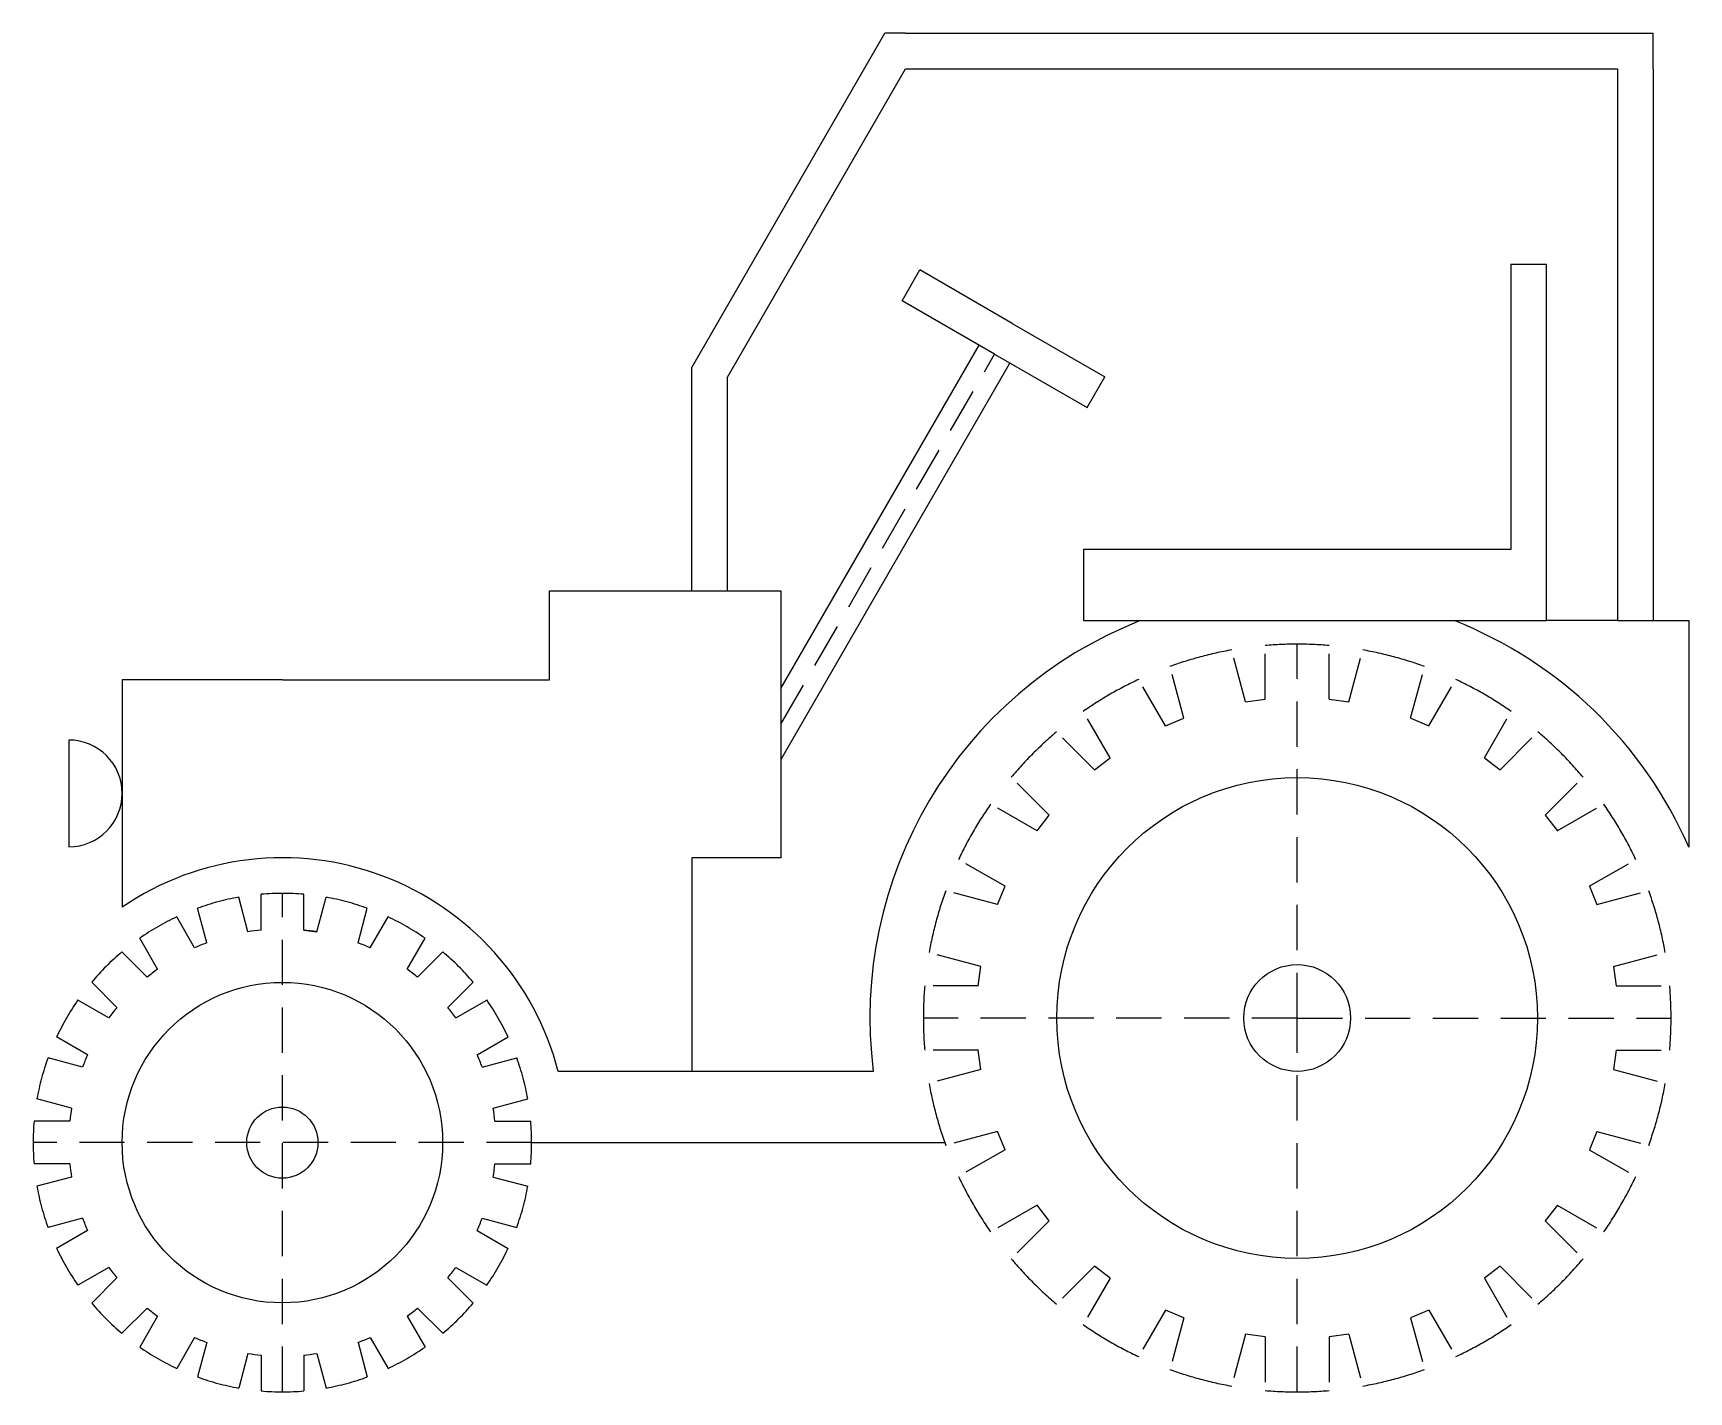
# Model space of a CAD drawing. Header units: millimetres. Extents: x 1446 to 1911, y 1388 to 1769.
import ezdxf

# ---------------------------------------------------------------- set-up
doc = ezdxf.new("R2010")
doc.units = ezdxf.units.MM
doc.linetypes.add('DASHED', pattern=[19.05, 12.7, -6.35])
doc.layers.add('Ref line', color=4, linetype='DASHED')

# ---------------------------------------------------------------- blocks, each defined once
blk = doc.blocks.new('*U2')
for p, q in [((-5.99, -5.15), (-5.99, 4.89)), ((5.99, -5.15), (5.99, 4.89))]:
    blk.add_line(p, q)
for start, end in [(90, 94.9126), (85.0874, 90)]:
    blk.add_arc((0, -64.85), 70, start, end)
blk = doc.blocks.new('*U3')
at = {"color": 0, "linetype": 'ByBlock', "lineweight": -2, "transparency": 16777216}
for p, rotation in [((1498.95, 1520.42), 15), ((1532.52, 1520.42), 344.9999999999999), ((1483.31, 1513.94), 29.99999999999999), ((1548.16, 1513.94), 329.9999999999999), ((1469.88, 1503.63), 44.99999999999999), ((1561.59, 1503.63), 314.9999999999999), ((1459.57, 1490.2), 59.99999999999999), ((1571.89, 1490.2), 299.9999999999999), ((1453.09, 1474.56), 74.99999999999996), ((1578.37, 1474.56), 285), ((1450.88, 1457.78), 89.99999999999994), ((1580.58, 1457.78), 269.9999999999999), ((1453.09, 1440.99), 105), ((1578.37, 1440.99), 255), ((1459.57, 1425.35), 120), ((1571.89, 1425.35), 240), ((1469.88, 1411.92), 134.9999999999999), ((1561.59, 1411.92), 225), ((1483.31, 1401.62), 150), ((1548.16, 1401.62), 209.9999999999999), ((1498.95, 1395.14), 165), ((1532.52, 1395.14), 194.9999999999999), ((1515.73, 1392.93), 180)]:
    blk.add_blockref('*U2', p, dxfattribs=dict(at, rotation=rotation))
blk.add_blockref('*U2', (1515.73, 1522.63), dxfattribs=at)
blk = doc.blocks.new('*U4')
blk.add_arc((22.95, -55.41), 60, 110.732, 114.268)
blk = doc.blocks.new('*U5')
at = {"color": 0, "linetype": 'ByBlock', "lineweight": -2, "transparency": 16777216}
for p, rotation in [((1507.9, 1517.24), 344.9999999999998), ((1523.56, 1517.24), 329.9999999999998), ((1538.68, 1513.18), 314.9999999999999), ((1552.24, 1505.36), 299.9999999999998), ((1479.22, 1505.36), 15.00000000000002), ((1468.15, 1494.29), 29.99999999999998), ((1563.31, 1494.29), 284.9999999999999), ((1460.32, 1480.73), 45), ((1571.14, 1480.73), 269.9999999999998), ((1456.27, 1465.61), 60.00000000000001), ((1575.19, 1465.61), 254.9999999999999), ((1456.27, 1449.95), 74.99999999999999), ((1575.19, 1449.95), 239.9999999999998), ((1460.32, 1434.83), 89.99999999999997), ((1571.14, 1434.83), 224.9999999999999), ((1468.15, 1421.27), 105), ((1563.31, 1421.27), 209.9999999999999), ((1479.22, 1410.2), 120), ((1552.24, 1410.2), 194.9999999999999), ((1492.78, 1402.37), 134.9999999999999), ((1507.9, 1398.32), 150), ((1538.68, 1402.37), 180), ((1523.56, 1398.32), 165)]:
    blk.add_blockref('*U4', p, dxfattribs=dict(at, rotation=rotation))
blk.add_blockref('*U4', (1492.78, 1513.18), dxfattribs=at)
blk = doc.blocks.new('*U6')
at = {"layer": 'Ref line', "color": 0}
for p, q in [((-8.99, -7.73), (-8.99, 7.34)), ((8.99, -7.73), (8.99, 7.34))]:
    blk.add_line(p, q, dxfattribs=at)
for start, end in [(90, 94.9126), (85.0874, 90)]:
    blk.add_arc((0, -97.28), 105, start, end, dxfattribs=at)
blk = doc.blocks.new('*U7')
at = {"layer": 'Ref line', "color": 0, "linetype": 'ByBlock', "lineweight": -2, "transparency": 16777216}
for p, rotation in [((1775.55, 1586.74), 14.99999999999994), ((1825.91, 1586.74), 344.9999999999999), ((1752.09, 1577.02), 29.99999999999996), ((1849.37, 1577.02), 329.9999999999999), ((1731.95, 1561.56), 44.99999999999996), ((1869.51, 1561.56), 314.9999999999999), ((1716.49, 1541.41), 59.99999999999997), ((1884.97, 1541.41), 300.0000000000001), ((1706.77, 1517.95), 74.99999999999999), ((1894.69, 1517.95), 285), ((1703.46, 1492.78), 89.99999999999997), ((1898.01, 1492.78), 270), ((1706.77, 1467.6), 105), ((1894.69, 1467.6), 254.9999999999999), ((1716.49, 1444.14), 120), ((1884.97, 1444.14), 239.9999999999999), ((1731.95, 1423.99), 135), ((1869.51, 1423.99), 225), ((1752.09, 1408.53), 150), ((1849.37, 1408.53), 210), ((1775.55, 1398.82), 165), ((1825.91, 1398.82), 194.9999999999999), ((1800.73, 1395.5), 180)]:
    blk.add_blockref('*U6', p, dxfattribs=dict(at, rotation=rotation))
blk.add_blockref('*U6', (1800.73, 1590.05), dxfattribs=at)
blk = doc.blocks.new('*U8')
at = {"layer": 'Ref line', "color": 0}
blk.add_line((-2.75, -0.36), (2.75, 0.36), dxfattribs=at)
blk = doc.blocks.new('*U9')
at = {"layer": 'Ref line', "color": 0, "linetype": 'ByBlock', "lineweight": -2, "transparency": 16777216}
blk.add_blockref('*U8', (1788.99, 1581.96), dxfattribs=at)
for p, rotation in [((1812.47, 1581.96), 345), ((1766.31, 1575.89), 15), ((1835.16, 1575.89), 329.9999999999999), ((1745.97, 1564.15), 29.99999999999998), ((1855.49, 1564.15), 314.9999999999999), ((1729.36, 1547.54), 45), ((1872.1, 1547.54), 299.9999999999999), ((1883.84, 1527.2), 285), ((1717.62, 1527.2), 59.99999999999999), ((1711.54, 1504.52), 74.99999999999996), ((1889.92, 1504.52), 270), ((1711.54, 1481.04), 90), ((1889.92, 1481.04), 255), ((1717.62, 1458.35), 105), ((1883.84, 1458.35), 240), ((1729.36, 1438.01), 120), ((1872.1, 1438.01), 225), ((1745.97, 1421.41), 135), ((1855.49, 1421.41), 210), ((1766.31, 1409.67), 150), ((1835.16, 1409.67), 194.9999999999999), ((1788.99, 1403.59), 165), ((1812.47, 1403.59), 180)]:
    blk.add_blockref('*U8', p, dxfattribs=dict(at, rotation=rotation))

msp = doc.modelspace()

# ---------------------------------------------------------------- linework, layer by layer
at = {"linetype": 'ByBlock'}
for p, q in [((1630.73, 1675.46), (1684.96, 1769.38)), ((1690.73, 1769.38), (1684.96, 1769.38)), ((1690.73, 1769.38), (1890.73, 1769.38)), ((1890.73, 1769.38), (1900.73, 1769.34)), ((1900.73, 1759.38), (1900.73, 1769.34)), ((1900.73, 1769.34), (1900.73, 1769.34)), ((1640.73, 1672.78), (1690.73, 1759.38)), ((1690.73, 1759.38), (1890.73, 1759.38)), ((1890.73, 1759.38), (1890.73, 1604.38)), ((1900.73, 1759.38), (1900.73, 1604.38)), ((1870.73, 1704.38), (1860.73, 1704.38)), ((1860.73, 1704.38), (1860.73, 1624.38)), ((1870.73, 1604.38), (1870.73, 1704.38)), ((1655.73, 1585.28), (1711.4, 1681.7)), ((1630.73, 1612.78), (1630.73, 1675.46)), ((1655.73, 1565.28), (1720.06, 1676.7)), ((1860.73, 1624.38), (1740.73, 1624.38)), ((1740.73, 1624.38), (1740.73, 1604.38)), ((1740.73, 1604.38), (1870.73, 1604.38)), ((1890.73, 1604.38), (1870.73, 1604.38)), ((1890.73, 1604.38), (1910.73, 1604.38)), ((1910.73, 1604.38), (1910.73, 1540.74)), ((1910.73, 1540.74), (1910.73, 1540.74))]:
    msp.add_line(p, q, dxfattribs=at)
for p, q in [((1689.75, 1694.2), (1694.75, 1702.86)), ((1720.73, 1687.86), (1694.75, 1702.86)), ((1715.73, 1679.2), (1689.75, 1694.2)), ((1720.73, 1687.86), (1746.71, 1672.86)), ((1715.73, 1679.2), (1741.71, 1664.2)), ((1741.71, 1664.2), (1746.71, 1672.86)), ((1455.73, 1570.85), (1455.73, 1540.85)), ((1521.72, 1517.48), (1525.39, 1516.99)), ((1585.73, 1457.78), (1701.74, 1457.78))]:
    msp.add_line(p, q)
for centre, radius in [((1800.73, 1492.78), 67.5), ((1800.73, 1492.78), 15), ((1515.73, 1457.78), 45), ((1515.73, 1457.78), 10)]:
    msp.add_circle(centre, radius)
for start, end in [(111.5619, 187.1808), (23.5565, 68.4381)]:
    msp.add_arc((1800.73, 1492.78), 120, start, end, dxfattribs=at)
msp.add_arc((1455.73, 1555.85), 15, 270, 90)
at = {"layer": 'Ref line'}
for p, q in [((1655.73, 1575.28), (1715.73, 1679.2)), ((1800.73, 1492.78), (1800.73, 1597.78)), ((1515.73, 1387.78), (1515.73, 1527.78)), ((1800.73, 1492.78), (1695.73, 1492.78)), ((1800.73, 1387.78), (1800.73, 1492.78)), ((1800.73, 1492.78), (1905.73, 1492.78)), ((1585.73, 1457.78), (1445.73, 1457.78))]:
    msp.add_line(p, q, dxfattribs=at)
at = {"layer": 'Ref line', "color": 0, "linetype": 'ByBlock'}
for p, q in [((1630.73, 1612.78), (1630.73, 1672.78)), ((1640.73, 1612.78), (1640.73, 1672.78)), ((1590.73, 1587.78), (1590.73, 1612.78)), ((1590.73, 1612.78), (1630.73, 1612.78)), ((1630.73, 1612.78), (1640.73, 1612.78)), ((1640.73, 1612.78), (1655.73, 1612.78)), ((1655.73, 1612.78), (1655.73, 1537.78)), ((1515.73, 1587.78), (1470.73, 1587.78)), ((1470.73, 1587.78), (1470.73, 1523.92)), ((1515.73, 1587.78), (1590.73, 1587.78)), ((1655.73, 1537.78), (1630.73, 1537.78)), ((1630.73, 1537.78), (1630.73, 1477.78)), ((1681.67, 1477.78), (1593.19, 1477.78))]:
    msp.add_line(p, q, dxfattribs=at)
msp.add_arc((1515.73, 1457.78), 80, 14.4775, 124.2304, dxfattribs=at)

# ---------------------------------------------------------------- block references
for name in ['*U3', '*U5']:
    msp.add_blockref(name, (0, 0))
at = {"layer": 'Ref line', "color": 0}
for name in ['*U7', '*U9']:
    msp.add_blockref(name, (0, 0), dxfattribs=at)

doc.saveas('drawing.dxf')
